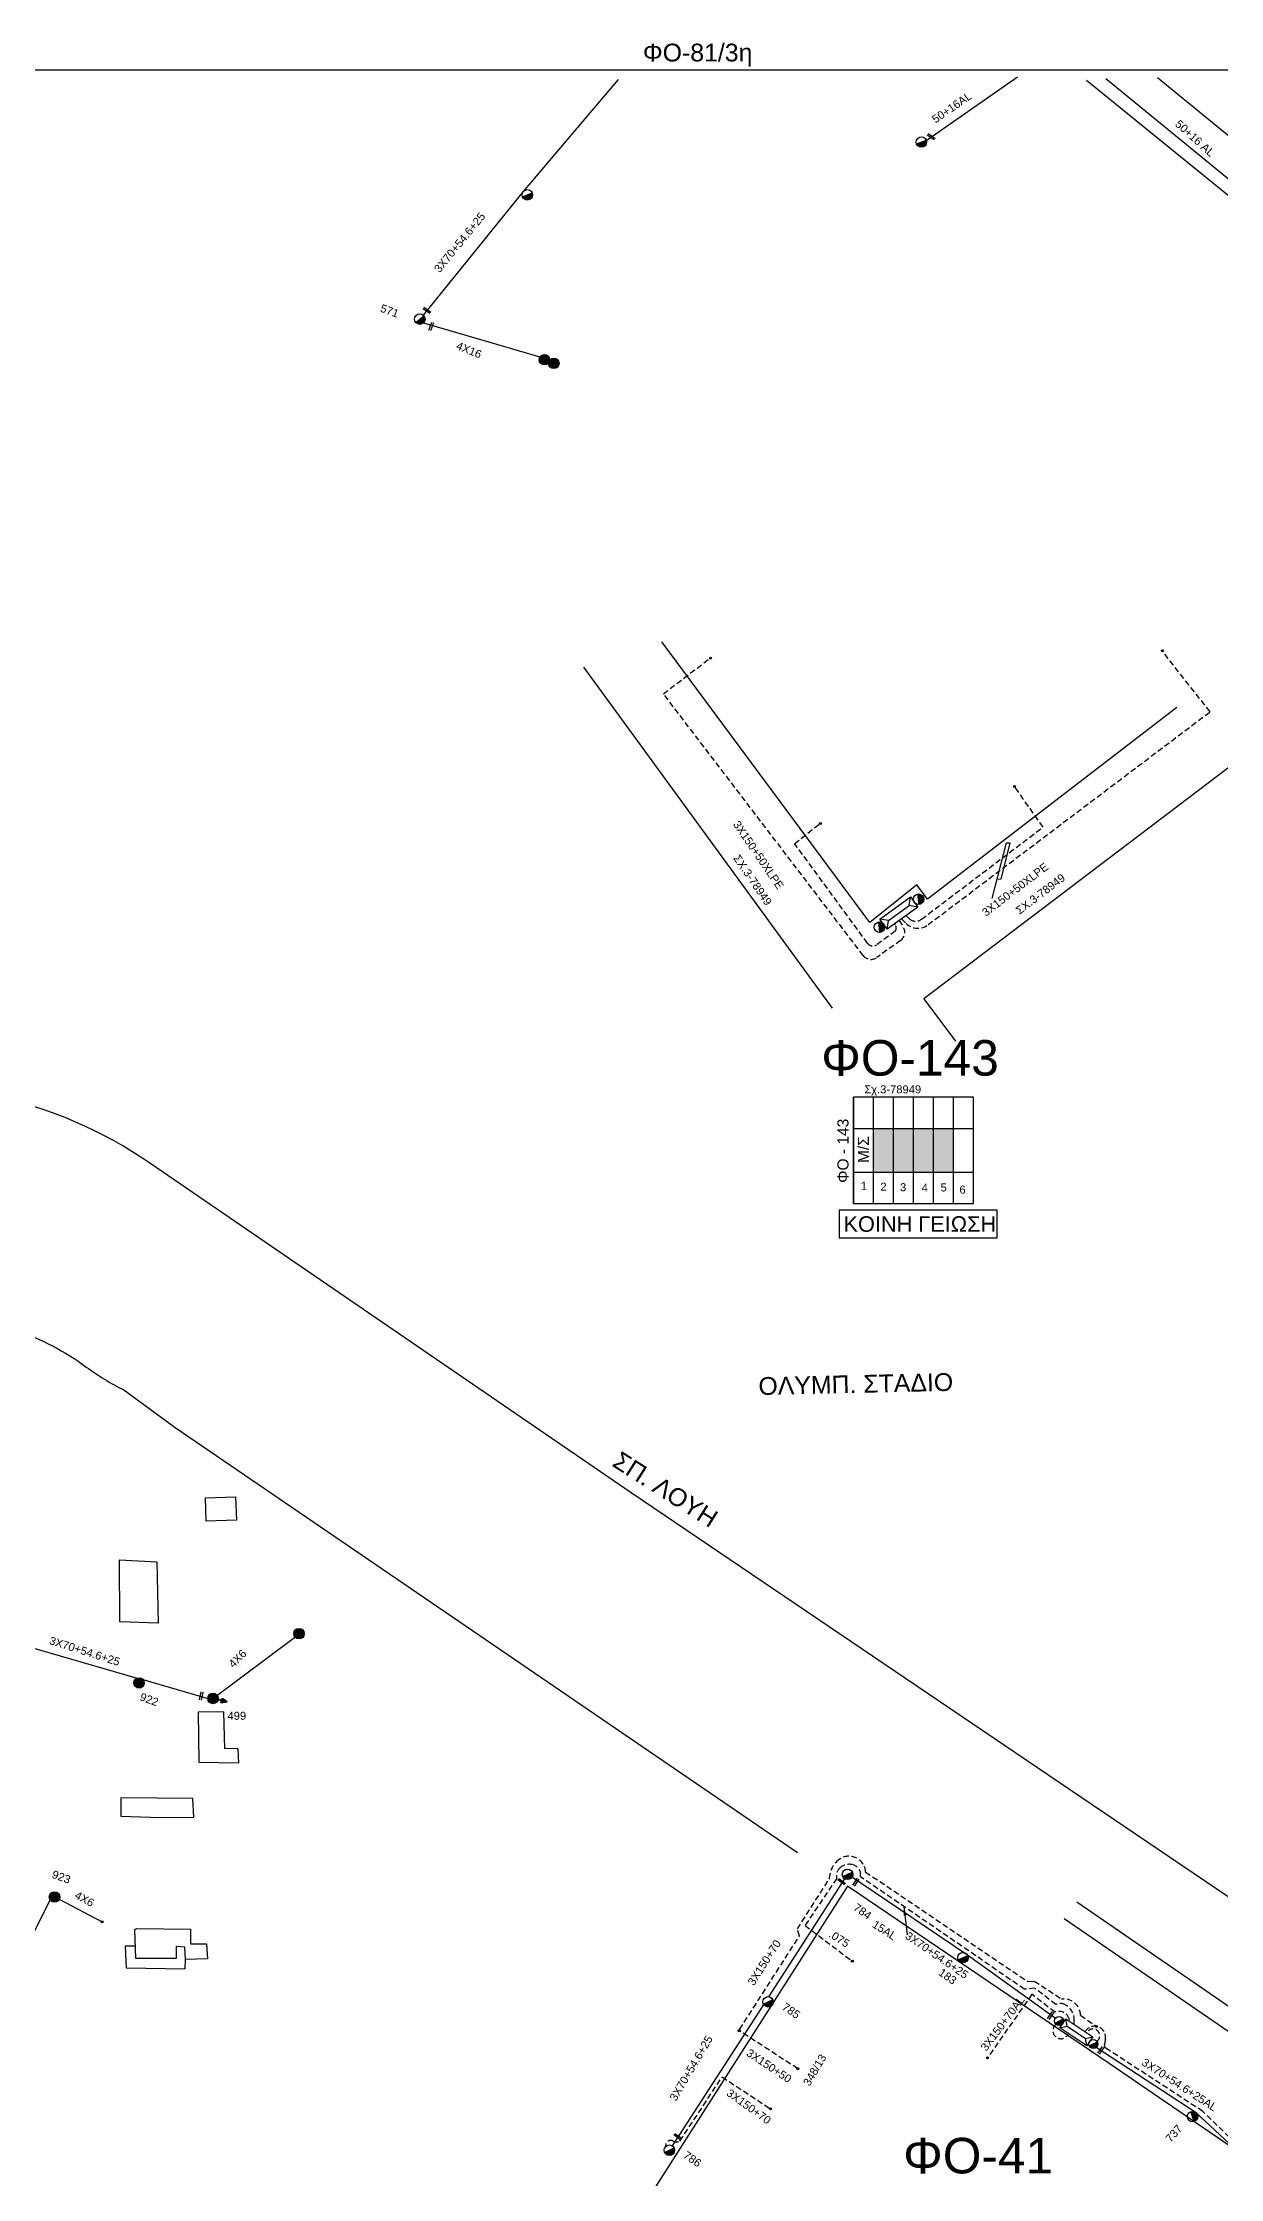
# Model space of a CAD drawing. Header units: millimetres. Extents: x 2999 to 5218, y 1863 to 2903.
# Drawn here: x 4047.4 to 4312.4, y 2415.1 to 2895.6 of the extents above; entities that cross this region are included whole.
import ezdxf
from ezdxf.enums import TextEntityAlignment as Align

# ---------------------------------------------------------------- set-up
doc = ezdxf.new("R2010")
doc.units = ezdxf.units.MM
doc.header["$LTSCALE"] = 0.5
doc.linetypes.add('DASHED', pattern=[19.05, 12.7, -6.35])
for name, color, linetype in [('Άγνωστα', 7, 'Continuous'), ('Ασφαλειοκιβώτια Χ.Τ 6 αναχωρήσεων', 7, 'Continuous'), ('Ασφαλειοκιβώτια Χ.Τ 9 αναχωρήσεων', 7, 'Continuous'), ('Γυμνά εναέρια ΧΤ 50+16', 7, 'Continuous'), ('Εναέρια παροχή ΧΤ 4x16', 7, 'SYN_LINE'), ('Επίτονοι', 7, 'Continuous'), ('Επιγραφές - Σχήματα', 7, 'Continuous'), ('Καλώδια ΧΤ   15AL', 7, 'DASHED'), ('Καλώδια ΧΤ   3x150+70AL', 7, 'DASHED'), ('Καλώδια ΧΤ   3x150AL+50XLPE', 7, 'DASHED'), ('Καλώδια ΧΤ   4x6CU', 7, 'DASHED'), ('Μηχανική τομή', 7, 'Continuous'), ('Στύλος Ξύλινος', 7, 'Continuous'), ('Στύλος Ξύλινος @ 1', 7, 'Continuous'), ('Στύλος ΦΜ', 7, 'Continuous'), ('Στύλος ΦΜ @ 1', 7, 'Continuous'), ('Συνδέσεις', 7, 'Continuous'), ('Συνεστραμμένα ΧΤ   3x70+54.6+25 AL', 7, 'SYN_LINE'), ('Υποσταθμός εναέριος 2 στύλων', 7, 'Continuous'), ('Υποσταθμός πόλεως', 7, 'Continuous'), ('Υπόβαθρο ΔΕΗ', 7, 'Continuous'), ('Υπόγεια Καλώδια Δικτύου ΧΤ   .06', 7, 'DASHED'), ('Υπόγεια καλώδια Παροχών ΧΤ   .075', 7, 'DASHED'), ('Υπόγεια καλώδια Παροχών ΧΤ   4x6', 7, 'DASHED')]:
    doc.layers.add(name, color=color, linetype=linetype)
doc.styles.add('arial', font='ARIAL.TTF')
doc.styles.get("Standard").update_dxf_attribs({"font": 'ARIAL.TTF'})
doc.linetypes.add('SYN_LINE', pattern='A,0.5,-0.0001,["/\\/\\/\\/",Standard,S=0.1,R=0,X=0,Y=-0.05],-0.25', length=0.7501)
doc.dimstyles.new('ISO-25', dxfattribs={"dimtxt": 2.5, "dimasz": 2.5, "dimexe": 1.25, "dimexo": 0.625, "dimtad": 1, "dimtxsty": 'Standard', "dimcen": 2.5, "dimadec": 0, "dimazin": 0, "dimtfac": 1, "dimtmove": 0, "dimatfit": 3, "dimfxl": 1, "dimarcsym": 0})

# ---------------------------------------------------------------- blocks, each defined once
blk = doc.blocks.new('ΑΣΦΑΛΕΙΟΚΙΒΩΤΙΟ ΥΠΟΣΤΑΘΜΟΥ 6 ΑΝΑΧΩΡΗΣΕΩΝ')
at = {"layer": 'Ασφαλειοκιβώτια Χ.Τ 6 αναχωρήσεων', "ltscale": 40}
for p, q in [((-23.91, 27), (23.91, 27)), ((-9.83, 27), (-9.83, -27)), ((9.83, 27), (9.83, -27)), ((-23.91, 18), (23.91, 18)), ((-23.91, 9), (23.91, 9)), ((-23.91, 0), (23.91, 0)), ((-23.91, -9), (23.91, -9)), ((-23.91, -18), (23.91, -18))]:
    blk.add_line(p, q, dxfattribs=at)
at = {"layer": 'Ασφαλειοκιβώτια Χ.Τ 6 αναχωρήσεων'}
blk.add_lwpolyline([(-23.91, -27), (23.91, -27), (23.91, 27), (-23.91, 27)], close=True, dxfattribs=at)
for s, p in [('1', (-17.82, 23.69)), ('2', (-18.21, 14.84)), ('3', (-18.45, 6.01)), ('4', (-18.73, -3.72)), ('5', (-18.57, -12.24)), ('6', (-19.53, -20.74))]:
    blk.add_text(s, height=3.6, rotation=270, dxfattribs=at).set_placement(p)
at = {"layer": 'Ασφαλειοκιβώτια Χ.Τ 6 αναχωρήσεων', "ltscale": 40}
for tag, height, p in [('ΟΝΟΜΑ', 5, (-0.27, 31.68)), ('ΚΕΙΜΕΝΟ 1', 2, (16.95, 22.41)), ('ΚΕΙΜΕΝΟ 2', 2, (16.95, 13.71)), ('ΚΕΙΜΕΝΟ 3', 2, (16.95, 4.31)), ('ΚΕΙΜΕΝΟ 4', 2, (16.95, -4.67)), ('ΚΕΙΜΕΝΟ 5', 2, (16.95, -13.51)), ('ΣΧ', 2, (-0.21, -29.21)), ('ΚΕΙΜΕΝΟ 6', 2, (16.95, -22.43))]:
    blk.add_attdef(tag, text='', height=height, dxfattribs=at).set_placement(p, align=Align.MIDDLE_CENTER)
blk = doc.blocks.new('ΜΗΧΑΝΙΚΗ ΤΟΜΗ')
at = {"layer": 'Μηχανική τομή', "ltscale": 40}
for p, q in [((-1.89, 0.78), (1.89, 0.78)), ((1.89, 0), (-1.89, 0))]:
    blk.add_line(p, q, dxfattribs=at)
blk = doc.blocks.new('ΥΠΑΡΧΩΝ ΤΣΙΜΕΝΤΕΝΙΟΣ ΣΤΥΛΟΣ')
at = {"layer": 'Στύλος ΦΜ'}
blk.add_hatch(color=7, dxfattribs=at).paths.add_polyline_path([(-1.3, -2.3, 0.574793), (2.6, 0, 0.268822), (1.3, 2.3)])
at = {"layer": 'Στύλος ΦΜ', "color": 7}
blk.add_line((-1.3, -2.3), (1.3, 2.3), dxfattribs=at)
blk.add_circle((0, 0), 2.62, dxfattribs=at)
at = {"layer": 'Στύλος ΦΜ', "flags": 4}
for tag, p in [('ΑΡΙΘΜΟΣ', (-4.7, 8.1)), ('ΤΥΠΟΣ', (-4.9, 3))]:
    blk.add_attdef(tag, p, '', height=4, dxfattribs=at)
blk = doc.blocks.new('ΥΠΑΡΧΩΝ ΞΥΛΙΝΟΣ ΣΤΥΛΟΣ')
at = {"layer": 'Στύλος Ξύλινος'}
h = blk.add_hatch(color=7, dxfattribs=at)
h.paths.add_polyline_path([(-2.6, 0, 0.270008), (-1.3, -2.3), (1.3, 2.3, 0.576266)])
h.paths.add_polyline_path([(-1.3, -2.3, 0.574793), (2.6, 0, 0.268822), (1.3, 2.3)])
at = {"layer": 'Στύλος Ξύλινος', "color": 7}
blk.add_line((-1.3, -2.3), (1.3, 2.3), dxfattribs=at)
blk.add_circle((0, 0), 2.62, dxfattribs=at)
at = {"layer": 'Στύλος Ξύλινος', "flags": 4}
for tag, p in [('ΑΡΙΘΜΟΣ', (-4.9, 8.6)), ('ΤΥΠΟΣ', (-4.8, 3.4))]:
    blk.add_attdef(tag, p, '', height=4, dxfattribs=at)
blk = doc.blocks.new('ΥΠΟΣΤΑΘΜΟΣ ΕΝΑΕΡΙΟΣ ΕΠΙ 2 ΣΤΥΛΩΝ')
at = {"layer": 'Υποσταθμός εναέριος 2 στύλων', "linetype": 'Continuous'}
for points in [[(-11.97, -2.11, 0.574793), (-8.45, -0.07, 0.268822), (-9.64, 1.98)], [(9.68, -2.15, 0.574793), (13.19, -0.1, 0.268822), (12.01, 1.95)]]:
    blk.add_hatch(color=256, dxfattribs=at).paths.add_polyline_path(points)
for p, q in [((-11.97, -2.11), (-9.64, 1.98)), ((9.68, -2.15), (12.01, 1.95))]:
    blk.add_line(p, q, dxfattribs=at)
for centre in [(-10.81, -0.07), (10.84, -0.1)]:
    blk.add_circle(centre, 2.36, dxfattribs=at)
at = {"layer": 'Υποσταθμός πόλεως', "linetype": 'Continuous', "ltscale": 40}
blk.add_lwpolyline([(-8.57, 2.82), (8.57, 2.82), (8.57, -2.82), (-8.57, -2.82)], close=True, dxfattribs=at)
for points in [[(-5.75, 0), (-8.57, 2.82)], [(-8.57, -2.82), (-5.75, 0)], [(-5.75, 0), (5.75, 0)], [(5.75, 0), (8.57, 2.82)], [(8.57, -2.82), (5.75, 0)]]:
    blk.add_lwpolyline(points, dxfattribs=at)
at = {"layer": 'Υποσταθμός εναέριος 2 στύλων', "ltscale": 40, "flags": 1}
for tag, p in [('ΜΕΤΑΣΧΗΜΑΤΙΣΜΟΣ', (14.09, 2.51)), ('ΙΣΧΥΣ', (14.07, -0.28)), ('ΑΡΙΘΜΟΣ', (14.19, -3))]:
    blk.add_attdef(tag, p, '', height=1.8, dxfattribs=at)
blk = doc.blocks.new('_ΣΥΝΔΕΣΗ')
at = {"layer": 'Συνδέσεις', "linetype": 'SYN_LINE', "ltscale": 40}
blk.add_hatch(color=256, dxfattribs=at).paths.add_polyline_path([(0.5, 0, 1), (-0.5, 0, 1)])
at = {"layer": 'Συνδέσεις'}
blk.add_circle((0, 0), 0.5, dxfattribs=at)
blk = doc.blocks.new('ΕΠΙΤΟΝΟΣ')
at = {"layer": 'Επίτονοι', "lineweight": 40, "ltscale": 40}
blk.add_hatch(color=256, dxfattribs=at).paths.add_polyline_path([(-1.1, 6.5), (0, 9.1), (1.1, 6.5)])
for p, q in [((-1.1, 6.5), (0, 9.1)), ((1.1, 6.5), (-1.1, 6.5)), ((-1.1, 6.5), (0, 6.5)), ((0, 9.1), (1.1, 6.5)), ((0, 6.5), (0, 0))]:
    blk.add_line(p, q, dxfattribs=at)
blk = doc.blocks.new('TSONTA XT1')
at = {"ltscale": 40}
h = blk.add_hatch(color=256, dxfattribs=at)
h.dxf.hatch_style = 1
h.paths.add_polyline_path([(596, 2487.7), (597.1, 2488.8), (596, 2489.9), (594.9, 2488.8)])
blk.add_lwpolyline([(594.9, 2488.8), (596, 2489.9), (597.1, 2488.8), (596, 2487.7)], close=True, dxfattribs=at)

msp = doc.modelspace()

# ---------------------------------------------------------------- hatches: boundary and pattern name
at = {"layer": 'Ασφαλειοκιβώτια Χ.Τ 9 αναχωρήσεων', "ltscale": 40}
for color, points in [(85, [(4234.32, 2651.33), (4234.32, 2641.51), (4238.82, 2641.51), (4238.82, 2651.33)]), (1, [(4238.82, 2651.33), (4238.82, 2641.51), (4243.32, 2641.51), (4243.32, 2651.33)]), (151, [(4243.32, 2651.33), (4243.32, 2641.51), (4247.82, 2641.51), (4247.82, 2651.33)]), (2, [(4247.82, 2651.33), (4247.82, 2641.51), (4252.32, 2641.51), (4252.32, 2651.33)])]:
    msp.add_hatch(color=color, dxfattribs=at).paths.add_polyline_path(points)

# ---------------------------------------------------------------- linework, layer by layer
at = {"layer": 'Άγνωστα', "color": 85, "linetype": 'DASHED', "ltscale": 0.2}
msp.add_lwpolyline([(4239.05, 2697.33), (4239.24, 2697.1, -0.35498), (4239.24, 2695.72), (4235.06, 2692.65, -0.42093), (4232.98, 2693), (4216.6, 2715.38), (4222.39, 2719.98)], format="xyb", dxfattribs=at)
at = {"layer": 'Άγνωστα', "color": 2, "linetype": 'DASHED', "ltscale": 0.2}
msp.add_lwpolyline([(4308.46, 2430.16), (4286.6, 2444.41, -0.30676), (4286.3, 2445.08, -0.005276), (4286.54, 2446.33, 0.846963), (4281.94, 2448.09)], format="xyb", dxfattribs=at)
msp.add_lwpolyline([(4339.68, 2407.38), (4315.77, 2423.03), (4308.46, 2430.16)], dxfattribs=at)
at = {"layer": 'Γυμνά εναέρια ΧΤ 50+16', "color": 7, "ltscale": 20}
msp.add_lwpolyline([(4371.91, 2818), (4332.83, 2849.65), (4286.64, 2887.46)], dxfattribs=at)
at = {"layer": 'Εναέρια παροχή ΧΤ 4x16', "color": 2, "ltscale": 20}
msp.add_lwpolyline([(4133.09, 2832.58), (4159.28, 2824.89)], dxfattribs=at)
at = {"layer": 'Επιγραφές - Σχήματα', "color": 7, "ltscale": 0.2}
msp.add_line((4245.87, 2873.39), (4266.76, 2887.94), dxfattribs=at)
at = {"layer": 'Επιγραφές - Σχήματα'}
msp.add_lwpolyline([(3017.22, 2889.47), (5045.69, 2889.47), (5045.69, 1887.75), (3017.22, 1887.75)], close=True, dxfattribs=at)
at = {"layer": 'Επιγραφές - Σχήματα', "ltscale": 0.2}
msp.add_lwpolyline([(4261.07, 2703.05), (4264.3, 2715.57), (4265.06, 2715.57), (4262.97, 2707.41), (4262.02, 2707.32)], dxfattribs=at)
at = {"layer": 'Επιγραφές - Σχήματα', "color": 190}
msp.add_lwpolyline([(4226.64, 2626.73), (4262.16, 2626.73), (4262.16, 2632.91), (4226.64, 2632.91)], close=True, dxfattribs=at)
at = {"layer": 'Επιγραφές - Σχήματα', "color": 133, "linetype": 'DASHED', "ltscale": 0.2}
msp.add_arc((4276.53, 2448.32), 1.81, 128.2461, 343.5509, dxfattribs=at)
at = {"layer": 'Επιγραφές - Σχήματα', "color": 1, "linetype": 'DASHED', "ltscale": 0.2}
msp.add_arc((4283.74, 2447.18), 1.53, 305.3701, 155.5494, dxfattribs=at)
at = {"layer": 'Καλώδια ΧΤ   15AL', "color": 6, "ltscale": 0.2}
msp.add_lwpolyline([(4279.5, 2449.96), (4279.53, 2450.45, 0.290734), (4277.52, 2454.15, 0.248283), (4275.4, 2454.2), (4270.65, 2457.85), (4268.34, 2457.64), (4231.46, 2482.94), (4231.46, 2483.4, 0.334175), (4229.78, 2485.63, 0.251053), (4226.83, 2484.99, 0.289806), (4226.07, 2482.58), (4218.95, 2472.01)], format="xyb", dxfattribs=at)
at = {"layer": 'Καλώδια ΧΤ   3x150+70AL', "color": 2, "linetype": 'DASHED', "ltscale": 0.2}
msp.add_lwpolyline([(4204.22, 2448.61), (4217.68, 2469.62), (4217.23, 2471.24), (4224.43, 2482.52), (4224.52, 2483.28, -0.212559), (4226.65, 2486.87, -0.588297), (4232.58, 2484.02), (4269.11, 2459.36), (4270.54, 2459.49), (4276.65, 2455.49), (4277.1, 2455.49, -0.40017), (4280.96, 2451.8), (4284.54, 2449.28)], format="xyb", dxfattribs=at)
at = {"layer": 'Καλώδια ΧΤ   3x150+70AL', "color": 30, "ltscale": 0.2}
msp.add_lwpolyline([(4278.44, 2450.67), (4278.36, 2450.96, 0.453243), (4275.2, 2452.48), (4270, 2456.5), (4259.98, 2442.2)], format="xyb", dxfattribs=at)
at = {"layer": 'Καλώδια ΧΤ   3x150+70AL', "color": 133, "linetype": 'DASHED', "ltscale": 0.2}
msp.add_lwpolyline([(4187.58, 2422.27), (4187.59, 2422.56, -0.571462), (4189.24, 2423.49, 0.270171), (4190.79, 2423.49), (4200.29, 2437.91), (4211.17, 2430.73)], format="xyb", dxfattribs=at)
at = {"layer": 'Καλώδια ΧΤ   3x150AL+50XLPE', "color": 2, "linetype": 'DASHED', "ltscale": 0.2}
msp.add_lwpolyline([(4240.67, 2698.49), (4241.68, 2697.46, 0.385892), (4246.65, 2697.17), (4310.11, 2745.07), (4299.35, 2758.69)], format="xyb", dxfattribs=at)
at = {"layer": 'Καλώδια ΧΤ   3x150AL+50XLPE', "color": 1, "linetype": 'DASHED', "ltscale": 0.2}
msp.add_lwpolyline([(4240.11, 2698.09), (4240.99, 2696.79, -0.396775), (4240.46, 2693.62), (4235.08, 2689.76, -0.400558), (4232.06, 2690.19), (4187.07, 2749.11), (4197.59, 2757.14)], format="xyb", dxfattribs=at)
at = {"layer": 'Καλώδια ΧΤ   3x150AL+50XLPE', "color": 151, "linetype": 'DASHED', "ltscale": 0.2}
msp.add_lwpolyline([(4241.65, 2699.19), (4242.56, 2698.41, 0.37272), (4245.16, 2698.41), (4272.5, 2719.1), (4266.13, 2728.22)], format="xyb", dxfattribs=at)
at = {"layer": 'Καλώδια ΧΤ   3x150AL+50XLPE', "color": 2, "linetype": 'DASHED', "ltscale": 0.2}
msp.add_lwpolyline([(4217.3, 2439.77), (4204.23, 2448.26)], dxfattribs=at)
at = {"layer": 'Καλώδια ΧΤ   4x6CU', "color": 6, "linetype": 'SYN_LINE', "ltscale": 20}
msp.add_lwpolyline([(4085.39, 2522.84), (4104.63, 2537.23)], dxfattribs=at)
at = {"layer": 'Καλώδια ΧΤ   4x6CU', "color": 1, "linetype": 'SYN_LINE', "ltscale": 20}
msp.add_lwpolyline([(4038.81, 2457.03), (4049.33, 2478.33)], dxfattribs=at)
at = {"layer": 'Συνεστραμμένα ΧΤ   3x70+54.6+25 AL', "color": 2, "ltscale": 20}
msp.add_lwpolyline([(4176.9, 2887.33), (4155.53, 2862.11), (4132.99, 2834.33)], dxfattribs=at)
at = {"layer": 'Συνεστραμμένα ΧΤ   3x70+54.6+25 AL', "color": 6, "ltscale": 20}
for points in [[(3925.24, 2583.49), (3951.61, 2559.76), (3989.12, 2550.01), (4028.71, 2539.19), (4068.66, 2527.66)], [(4069.94, 2527.3), (4085.39, 2522.84)]]:
    msp.add_lwpolyline(points, dxfattribs=at)
at = {"layer": 'Συνεστραμμένα ΧΤ   3x70+54.6+25 AL', "color": 133, "ltscale": 20}
for points in [[(4228.5, 2483.5), (4210.69, 2455.93)], [(4255.52, 2465.29), (4228.5, 2483.5)], [(4275.2, 2451.1), (4255.52, 2465.29)], [(4209.8, 2454.54), (4189.05, 2422.42)]]:
    msp.add_lwpolyline(points, dxfattribs=at)
at = {"layer": 'Συνεστραμμένα ΧΤ   3x70+54.6+25 AL', "color": 1, "ltscale": 20}
msp.add_lwpolyline([(4339.81, 2399.33), (4306.93, 2429.87), (4284.48, 2444.57)], dxfattribs=at)
at = {"layer": 'Υπόβαθρο ΔΕΗ'}
for points in [[(4282.3, 2887.19), (4319.8, 2856.69), (4363.61, 2822.11), (4388.92, 2802.09), (4435.73, 2857.71), (4462.16, 2888)], [(4446.9, 2887.96), (4435.16, 2874.19), (4432.83, 2873.43), (4421.27, 2858.51), (4386.83, 2817.59), (4322.12, 2868.2), (4298.29, 2887.71)], [(4302.63, 2746.04), (4246.49, 2702.87), (4244.13, 2706.16), (4233.5, 2697.64), (4186.74, 2760.78)], [(4225.11, 2678.34), (4186.58, 2731.22), (4169.17, 2755.12)], [(4332.64, 2689.67), (4354.2, 2740.41), (4333.9, 2747.34), (4245.67, 2680.49), (4252.8, 2670.92)], [(4084.01, 2568.21), (4090.78, 2568.44), (4090.96, 2563.17), (4084.19, 2562.98), (4084.01, 2568.21)], [(4064.7, 2554.28), (4073.04, 2553.81), (4073.36, 2539.97), (4064.77, 2540.27), (4064.7, 2554.28)], [(4091.52, 2508.56), (4091.37, 2511.62), (4091.21, 2511.78), (4088.39, 2511.76), (4088.18, 2520.05), (4082.34, 2520.02), (4082.48, 2508.72), (4091.52, 2508.56)], [(4081.37, 2496.39), (4081.2, 2500.57), (4064.95, 2500.69), (4064.98, 2496.58), (4073.86, 2496.31), (4081.37, 2496.39)], [(4280.09, 2477.34), (4361.95, 2421.09)], [(4068.37, 2464.54), (4068.12, 2471.08), (4068.55, 2471.33), (4080.63, 2471.18), (4080.63, 2468.09), (4080.62, 2467.88), (4084.25, 2467.88), (4084.47, 2464.48), (4079.48, 2464.36), (4079.35, 2467.13), (4077.44, 2467.25), (4077.44, 2464.59), (4068.37, 2464.54)], [(4277.29, 2473.56), (4359.15, 2417.31)], [(4068.27, 2467.32), (4065.92, 2467.31), (4066.14, 2462.43), (4079.46, 2462.21), (4079.48, 2464.36)]]:
    msp.add_lwpolyline(points, dxfattribs=at)
for points in [[(4528.43, 2637.49), (4446.66, 2528.22), (4387.79, 2448.52, -0.360241), (4367.54, 2443.5), (4362.52, 2445.7), (4300.98, 2487.37), (4179.79, 2569.34), (4071.51, 2643.53, 0.09764), (4036.29, 2658.68, 0.061427), (4005.54, 2661.41), (3958.42, 2658.24), (3888.71, 2653.54), (3882.1, 2653.09), (3874.64, 2653.82), (3855.85, 2656.75), (3771.67, 2680.22), (3657.12, 2714), (3422.56, 2781.29), (3250.72, 2832.76), (3227.77, 2842.56, -0.172979), (3197.81, 2870.27), (3190.77, 2883.51)], [(4041.41, 2605.94, -0.07415), (4057.19, 2597.64, 0.043078), (4065.62, 2592.5), (4077.22, 2584.06), (4155.01, 2530.95), (4217.24, 2488.42)], [(4340.95, 2384.82, 0.279671), (4342.31, 2400.79), (4339.92, 2404.98), (4287.4, 2440.97), (4228.51, 2480.83), (4180.67, 2405.9)]]:
    msp.add_lwpolyline(points, format="xyb", dxfattribs=at)
at = {"layer": 'Υπόγεια καλώδια Παροχών ΧΤ   .075', "color": 6, "ltscale": 0.2}
msp.add_lwpolyline([(4218.95, 2472.01), (4229.59, 2463.95)], dxfattribs=at)
at = {"layer": 'Υπόγεια καλώδια Παροχών ΧΤ   4x6', "color": 1, "linetype": 'SYN_LINE', "ltscale": 10}
msp.add_lwpolyline([(4051.12, 2477.93), (4060.79, 2472.8)], dxfattribs=at)

# ---------------------------------------------------------------- block references
at = {"layer": 'Ασφαλειοκιβώτια Χ.Τ 6 αναχωρήσεων', "xscale": 0.5, "yscale": 0.5, "zscale": 0.5, "rotation": 90}
msp.add_blockref('ΑΣΦΑΛΕΙΟΚΙΒΩΤΙΟ ΥΠΟΣΤΑΘΜΟΥ 6 ΑΝΑΧΩΡΗΣΕΩΝ', (4243.32, 2646.42), dxfattribs=at).add_auto_attribs({'ΟΝΟΜΑ': 'ΦΟ - 143'})
at = {"layer": 'Επίτονοι', "xscale": 0.44999999999971, "yscale": 0.44999999999971, "zscale": 0.44999999999971, "rotation": 256.3649080457226}
msp.add_blockref('ΕΠΙΤΟΝΟΣ', (4084.83, 2523.27), dxfattribs=at)
at = {"layer": 'Μηχανική τομή'}
for p, xscale, yscale, zscale, rotation in [((4247.42, 2874.61), 0.5000000000000621, 0.5000000000000621, 0.5000000000000621, 145.3646784711738), ((4133.95, 2835.54), 0.5000000000000621, 0.5000000000000621, 0.5000000000000621, 145.3646784711738), ((4134.61, 2831.8), 0.5000000000001268, 0.5000000000001268, 0.5000000000001268, 249.8237397988736), ((4082.83, 2523.66), 0.4999999999999997, 0.4999999999999997, 0.4999999999999997, 259.0848520262939), ((4227.29, 2482), 0.4999999999999994, 0.4999999999999994, 0.4999999999999994, 144.6528688687434), ((4230.22, 2481.85), 0.4999999999999994, 0.4999999999999994, 0.4999999999999994, 235.2253478962505), ((4274.06, 2451.87), 0.4999999999999994, 0.4999999999999994, 0.4999999999999994, 235.2253478962505), ((4285.36, 2444.01), 0.4999999999999994, 0.4999999999999994, 0.4999999999999994, 235.2253478962505), ((4190.39, 2424.66), 0.4999999999999994, 0.4999999999999994, 0.4999999999999994, 144.6528688687434)]:
    msp.add_blockref('ΜΗΧΑΝΙΚΗ ΤΟΜΗ', p, dxfattribs=dict(at, xscale=xscale, yscale=yscale, zscale=zscale, rotation=rotation))
at = {"layer": 'Στύλος Ξύλινος @ 1', "ltscale": 40, "xscale": 0.4499999999998179, "yscale": 0.4499999999998179, "zscale": 0.4499999999998179, "rotation": 73.05107294189526}
for p in [(4160.28, 2824.27), (4162.4, 2823.45)]:
    msp.add_blockref('ΥΠΑΡΧΩΝ ΞΥΛΙΝΟΣ ΣΤΥΛΟΣ', p, dxfattribs=at)
at = {"layer": 'Στύλος Ξύλινος @ 1', "ltscale": 40, "xscale": 0.4499999999998181, "yscale": 0.4499999999998181, "zscale": 0.4499999999998181}
msp.add_blockref('ΥΠΑΡΧΩΝ ΞΥΛΙΝΟΣ ΣΤΥΛΟΣ', (4105.06, 2537.65), dxfattribs=at)
at = {"layer": 'Στύλος Ξύλινος @ 1', "ltscale": 40}
ref = msp.add_blockref('ΥΠΑΡΧΩΝ ΞΥΛΙΝΟΣ ΣΤΥΛΟΣ', (4069.07, 2526.56), dxfattribs=dict(at, xscale=0.4499999999998181, yscale=0.4499999999998181, zscale=0.4499999999998181, rotation=339.9885071264504))
ref.add_attrib('ΤΥΠΟΣ', '922', (4069.06, 2522.72), dxfattribs={"layer": 'Στύλος Ξύλινος', "height": 1.8, "rotation": 339.9885, "flags": 4})
ref = msp.add_blockref('ΥΠΑΡΧΩΝ ΞΥΛΙΝΟΣ ΣΤΥΛΟΣ', (4085.7, 2523.07), dxfattribs=dict(at, xscale=0.4499999999998181, yscale=0.4499999999998181, zscale=0.4499999999998181))
ref.add_attrib('ΤΥΠΟΣ', '499', (4088.97, 2518.27), dxfattribs={"layer": 'Στύλος Ξύλινος', "height": 1.8, "flags": 4})
ref = msp.add_blockref('ΥΠΑΡΧΩΝ ΞΥΛΙΝΟΣ ΣΤΥΛΟΣ', (4050.04, 2478.39), dxfattribs=dict(at, xscale=0.4499999999998187, yscale=0.4499999999998187, zscale=0.4499999999998187, rotation=339.9885071264504))
ref.add_attrib('ΑΡΙΘΜΟΣ', '923', (4049.29, 2482.78), dxfattribs={"layer": 'Στύλος Ξύλινος', "height": 1.8, "rotation": 339.9885, "flags": 4})
at = {"layer": 'Στύλος ΦΜ @ 1', "ltscale": 40, "xscale": 0.449999999999818, "yscale": 0.449999999999818, "zscale": 0.449999999999818, "rotation": 320.6306611579234}
for p in [(4245.13, 2873.24), (4156.44, 2861.37)]:
    msp.add_blockref('ΥΠΑΡΧΩΝ ΤΣΙΜΕΝΤΕΝΙΟΣ ΣΤΥΛΟΣ', p, dxfattribs=at)
at = {"layer": 'Στύλος ΦΜ @ 1', "ltscale": 40}
ref = msp.add_blockref('ΥΠΑΡΧΩΝ ΤΣΙΜΕΝΤΕΝΙΟΣ ΣΤΥΛΟΣ', (4132.25, 2833.41), dxfattribs=dict(at, xscale=0.4499999999998182, yscale=0.4499999999998182, zscale=0.4499999999998182, rotation=339.8760384625885))
ref.add_attrib('ΤΥΠΟΣ', '571', (4123.17, 2835.14), dxfattribs={"layer": 'Στύλος ΦΜ', "height": 1.8, "rotation": 339.876, "flags": 4})
ref = msp.add_blockref('ΥΠΑΡΧΩΝ ΤΣΙΜΕΝΤΕΝΙΟΣ ΣΤΥΛΟΣ', (4228.5, 2483.5), dxfattribs=dict(at, xscale=0.4499999999998184, yscale=0.4499999999998184, zscale=0.4499999999998184, rotation=325.1911144576979))
ref.add_attrib('ΤΥΠΟΣ', '784', (4229.64, 2475.62), dxfattribs={"layer": 'Στύλος ΦΜ', "height": 1.8, "rotation": 325.1911, "flags": 4})
ref = msp.add_blockref('ΥΠΑΡΧΩΝ ΤΣΙΜΕΝΤΕΝΙΟΣ ΣΤΥΛΟΣ', (4254.47, 2464.75), dxfattribs=dict(at, xscale=0.4499999999998184, yscale=0.4499999999998184, zscale=0.4499999999998184, rotation=325.1911144576979))
ref.add_attrib('ΤΥΠΟΣ', '183', (4248.8, 2460.99), dxfattribs={"layer": 'Στύλος ΦΜ', "height": 1.8, "rotation": 325.1911, "flags": 4})
ref = msp.add_blockref('ΥΠΑΡΧΩΝ ΤΣΙΜΕΝΤΕΝΙΟΣ ΣΤΥΛΟΣ', (4210.64, 2454.81), dxfattribs=dict(at, xscale=0.4499999999998184, yscale=0.4499999999998184, zscale=0.4499999999998184, rotation=325.1911144576979))
ref.add_attrib('ΤΥΠΟΣ', '785', (4213.59, 2453.27), dxfattribs={"layer": 'Στύλος ΦΜ', "height": 1.8, "rotation": 325.1911, "flags": 4})
ref = msp.add_blockref('ΥΠΑΡΧΩΝ ΤΣΙΜΕΝΤΕΝΙΟΣ ΣΤΥΛΟΣ', (4306.15, 2428.99), dxfattribs=dict(at, xscale=0.4499999999998185, yscale=0.4499999999998185, zscale=0.4499999999998185, rotation=48.1861683330183))
ref.add_attrib('ΤΥΠΟΣ', '737', (4301.22, 2423.03), dxfattribs={"layer": 'Στύλος ΦΜ', "height": 1.8, "rotation": 48.1862, "flags": 4})
ref = msp.add_blockref('ΥΠΑΡΧΩΝ ΤΣΙΜΕΝΤΕΝΙΟΣ ΣΤΥΛΟΣ', (4188.41, 2421.43), dxfattribs=dict(at, xscale=0.4499999999998184, yscale=0.4499999999998184, zscale=0.4499999999998184, rotation=325.1911144576979))
ref.add_attrib('ΤΥΠΟΣ', '786', (4191.36, 2419.9), dxfattribs={"layer": 'Στύλος ΦΜ', "height": 1.8, "rotation": 325.1911, "flags": 4})
at = {"layer": 'Συνδέσεις'}
for p, xscale, yscale, zscale in [((4299.38, 2758.78), 0.4499999999998181, 0.4499999999998181, 0.4499999999998181), ((4197.65, 2757.15), 0.4499999999998181, 0.4499999999998181, 0.4499999999998181), ((4266.09, 2728.25), 0.4499999999998181, 0.4499999999998181, 0.4499999999998181), ((4222.39, 2719.93), 0.4499999999998181, 0.4499999999998181, 0.4499999999998181), ((4060.79, 2472.8), 0.4500000000000455, 0.4500000000000455, 0.4500000000000455), ((4229.59, 2463.96), 0.4500000000000455, 0.4500000000000455, 0.4500000000000455), ((4284.54, 2449.28), 0.4500000000000455, 0.4500000000000455, 0.4500000000000455), ((4259.98, 2442.21), 0.4500000000000455, 0.4500000000000455, 0.4500000000000455), ((4217.3, 2439.77), 0.4500000000000455, 0.4500000000000455, 0.4500000000000455), ((4211.17, 2430.74), 0.4500000000000455, 0.4500000000000455, 0.4500000000000455)]:
    msp.add_blockref('_ΣΥΝΔΕΣΗ', p, dxfattribs=dict(at, xscale=xscale, yscale=yscale, zscale=zscale))
at = {"layer": 'Υποσταθμός εναέριος 2 στύλων'}
for p, xscale, yscale, zscale, rotation in [((4240.05, 2699.77), 0.5, 0.5, 0.5, 35.63033896444891), ((4279.98, 2447.95), 0.4284189664165622, 0.4284189664165622, 0.4284189664165622, 326.264966993753)]:
    msp.add_blockref('ΥΠΟΣΤΑΘΜΟΣ ΕΝΑΕΡΙΟΣ ΕΠΙ 2 ΣΤΥΛΩΝ', p, dxfattribs=dict(at, xscale=xscale, yscale=yscale, zscale=zscale, rotation=rotation))
at = {"layer": 'Υπόγεια Καλώδια Δικτύου ΧΤ   .06', "xscale": 0.2553069525740982, "yscale": 0.2553069525740982, "zscale": 0.2553069525740982, "rotation": 241.6871815649048}
msp.add_blockref('TSONTA XT1', (3716.88, 2883.64), dxfattribs=at)

# ---------------------------------------------------------------- texts
at = {"layer": 'Άγνωστα', "ltscale": 40, "char_height": 1.8, "width": 17.1868, "attachment_point": 1, "style": 'arial'}
for s, insert, rotation in [('50+16AL', (4247.29, 2878.87), 34.7476), ('50+16 AL', (4303.27, 2878.39), 318.095), ('3X150+70', (4205.89, 2459.28), 57.3013)]:
    msp.add_mtext(s, dxfattribs=dict(at, insert=insert, rotation=rotation))
at = {"layer": 'Εναέρια παροχή ΧΤ 4x16', "ltscale": 20, "insert": (4140.93, 2828.4), "char_height": 1.8, "width": 17.1868, "attachment_point": 1, "rotation": 337.9559, "style": 'arial'}
msp.add_mtext('4X16', dxfattribs=at)
at = {"layer": 'Επιγραφές - Σχήματα', "insert": (4182.45, 2895.38), "char_height": 4, "width": 15.1545, "attachment_point": 1}
msp.add_mtext('ΦΟ-81/3η', dxfattribs=at)
at = {"layer": 'Επιγραφές - Σχήματα', "ltscale": 40, "char_height": 1.8, "width": 17.1868, "attachment_point": 1, "style": 'arial'}
for insert, rotation in [((4204.18, 2713.15), 304.4009), ((4266.13, 2700.79), 37.4211)]:
    msp.add_mtext('ΣX.3-78949', dxfattribs=dict(at, insert=insert, rotation=rotation))
at = {"layer": 'Επιγραφές - Σχήματα', "ltscale": 40, "char_height": 4, "width": 17.8089, "attachment_point": 1, "style": 'arial'}
for s, insert in [('{\\H2x;ΦO-143}', (4222.58, 2671.19)), ('{\\H2x;ΦO-41}', (4241.02, 2424.21))]:
    msp.add_mtext(s, dxfattribs=dict(at, insert=insert))
at = {"layer": 'Επιγραφές - Σχήματα', "ltscale": 0.2, "insert": (4232.27, 2661.01), "char_height": 1.8, "width": 17.9144, "attachment_point": 1}
msp.add_mtext('Σχ.3-78949', dxfattribs=at)
at = {"layer": 'Επιγραφές - Σχήματα', "insert": (4230.83, 2643.53), "char_height": 2.5, "width": 2.6578, "attachment_point": 1, "rotation": 90}
msp.add_mtext('Μ/Σ', dxfattribs=at)
at = {"layer": 'Επιγραφές - Σχήματα', "color": 190, "insert": (4227.6, 2631.56), "char_height": 3.5, "width": 35.1311, "attachment_point": 1}
msp.add_mtext('KOINH ΓΕΙΩΣΗ', dxfattribs=at)
at = {"layer": 'Επιγραφές - Σχήματα', "char_height": 4, "width": 90.8081, "attachment_point": 1, "style": 'arial'}
for s, insert, rotation in [('ΟΛΥΜΠ. ΣΤΑΔΙΟ', (4208.41, 2595.33), 1.2559), ('ΣΠ. ΛΟΥΗ', (4177.44, 2578.88), 327.5787)]:
    msp.add_mtext(s, dxfattribs=dict(at, insert=insert, rotation=rotation))
at = {"layer": 'Καλώδια ΧΤ   15AL', "ltscale": 0.2, "insert": (4234.86, 2473.28), "char_height": 1.8, "width": 17.1868, "attachment_point": 1, "rotation": 327.0383, "style": 'arial'}
msp.add_mtext('15AL', dxfattribs=at)
at = {"layer": 'Καλώδια ΧΤ   3x150+70AL', "ltscale": 0.2, "char_height": 1.8, "width": 17.1868, "attachment_point": 1, "style": 'arial'}
for s, insert, rotation in [('3X150+70AL', (4258.29, 2444.65), 53.0759), ('348/13', (4218.39, 2436.62), 59.441)]:
    msp.add_mtext(s, dxfattribs=dict(at, insert=insert, rotation=rotation))
at = {"layer": 'Καλώδια ΧΤ   3x150+70AL', "ltscale": 40, "char_height": 1.8, "width": 17.1868, "attachment_point": 1, "style": 'arial'}
for s, insert, rotation in [('3Χ150+50', (4206.55, 2444.37), 326.2774), ('3X150+70', (4202.13, 2435.35), 324.3227)]:
    msp.add_mtext(s, dxfattribs=dict(at, insert=insert, rotation=rotation))
at = {"layer": 'Καλώδια ΧΤ   3x150AL+50XLPE', "ltscale": 40, "char_height": 1.8, "width": 17.1868, "attachment_point": 1, "style": 'arial'}
for insert, rotation in [((4204.12, 2720.76), 304.4009), ((4258.54, 2700.33), 37.4211)]:
    msp.add_mtext('3X150+50XLPE', dxfattribs=dict(at, insert=insert, rotation=rotation))
at = {"layer": 'Καλώδια ΧΤ   4x6CU', "ltscale": 0.2, "insert": (4089.01, 2531.09), "char_height": 1.8, "width": 17.1868, "attachment_point": 1, "rotation": 45.4076, "style": 'arial'}
msp.add_mtext('4X6', dxfattribs=at)
at = {"layer": 'Συνεστραμμένα ΧΤ   3x70+54.6+25 AL', "ltscale": 40, "char_height": 1.8, "width": 17.1868, "attachment_point": 1, "style": 'arial'}
for insert, rotation in [((4135.3, 2844.83), 50.7104), ((4049.24, 2537.06), 342.3996), ((4242.31, 2470.71), 325.503), ((4188.34, 2433.23), 59.4847)]:
    msp.add_mtext('3X70+54.6+25', dxfattribs=dict(at, insert=insert, rotation=rotation))
at = {"layer": 'Συνεστραμμένα ΧΤ   3x70+54.6+25 AL', "ltscale": 20, "insert": (4295.5, 2442.23), "char_height": 1.8, "width": 17.1868, "attachment_point": 1, "rotation": 327.0383, "style": 'arial'}
msp.add_mtext('3X70+54.6+25AL', dxfattribs=at)
at = {"layer": 'Υπόγεια καλώδια Παροχών ΧΤ   .075', "ltscale": 0.2, "insert": (4225.09, 2471.09), "char_height": 1.8, "width": 17.1868, "attachment_point": 1, "rotation": 327.0383, "style": 'arial'}
msp.add_mtext('.075', dxfattribs=at)
at = {"layer": 'Υπόγεια καλώδια Παροχών ΧΤ   4x6', "ltscale": 40, "insert": (4055.27, 2479.83), "char_height": 1.8, "width": 17.1868, "attachment_point": 1, "rotation": 331.0383, "style": 'arial'}
msp.add_mtext('4X6', dxfattribs=at)

# ---------------------------------------------------------------- leaders
at = {"layer": 'Επιγραφές - Σχήματα', "ltscale": 40}
msp.add_leader([(4241.2, 2476.25), (4241.95, 2469.88)], dimstyle='ISO-25', override={"dimasz": 2, "dimtad": 0}, dxfattribs=at)

doc.saveas('drawing.dxf')
